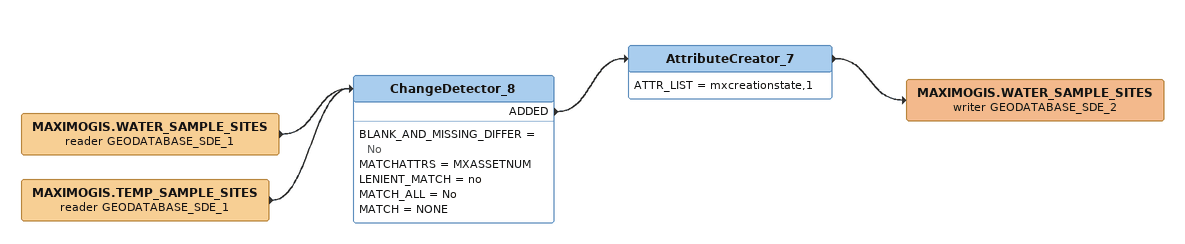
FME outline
MAXIMOGIS.WATER_SAMPLE_SITES (reader GEODATABASE_SDE_1)
    -> ChangeDetector_8
MAXIMOGIS.TEMP_SAMPLE_SITES (reader GEODATABASE_SDE_1)
    -> ChangeDetector_8
ChangeDetector_8
    BLANK_AND_MISSING_DIFFER = No
    MATCHATTRS = MXASSETNUM
    LENIENT_MATCH = no
    MATCH_ALL = No
    MATCH = NONE
    ADDED -> AttributeCreator_7
AttributeCreator_7
    ATTR_LIST = mxcreationstate,1
    -> MAXIMOGIS.WATER_SAMPLE_SITES (writer GEODATABASE_SDE_2)
MAXIMOGIS.WATER_SAMPLE_SITES (writer GEODATABASE_SDE_2)
